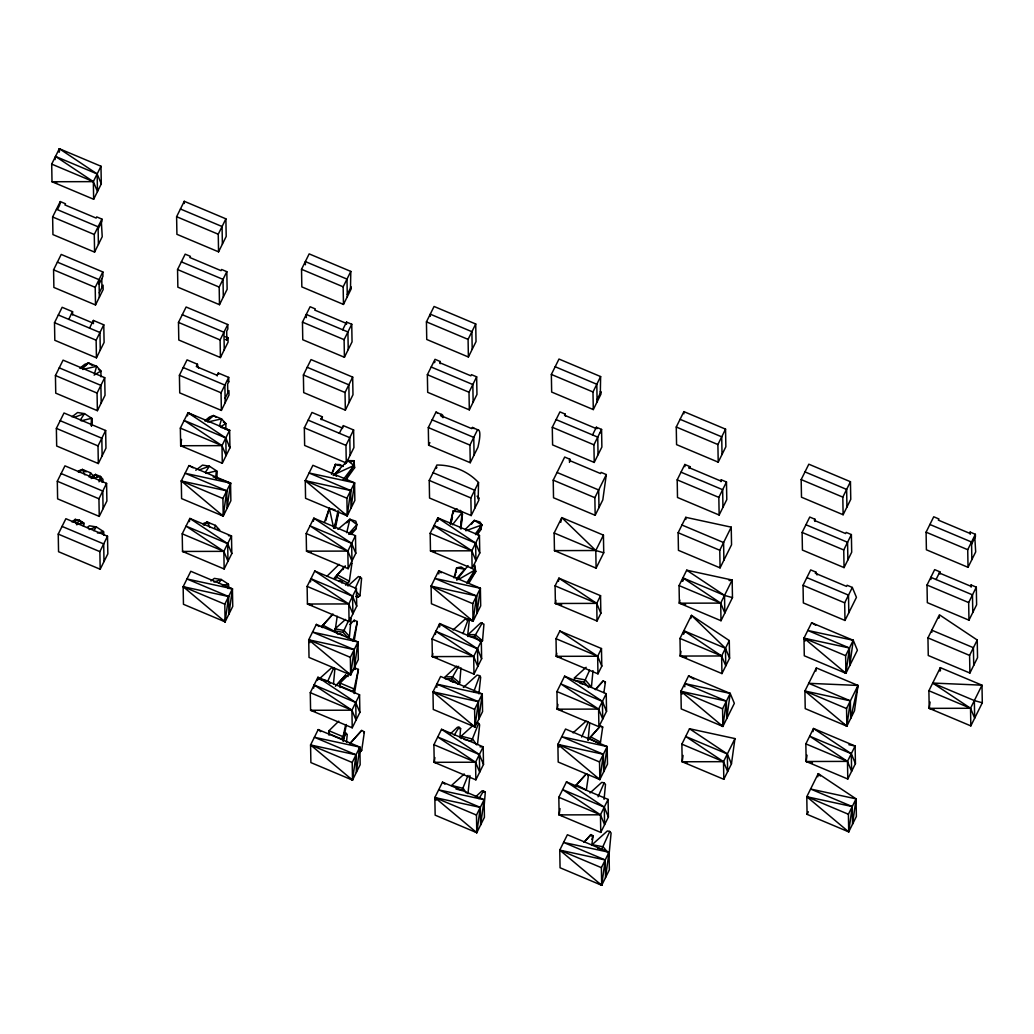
<?xml version="1.0" encoding="UTF-8"?>
<svg xmlns="http://www.w3.org/2000/svg" width="1034" height="1034" viewBox="0 0 1034 1034"><rect width="100%" height="100%" fill="white"/><g stroke="black" fill="none" stroke-linecap="round" stroke-linejoin="round"><path stroke-width="1.5" d="M100.944 376.815L100.944 371.025L96.64 366.294L88.51 362.973L84.698 364.369L79.915 368.207M102.973 482.115L102.973 479.324L100.466 476.506L95.593 474.464L90.914 477.075M225.864 429.394L225.864 423.604L221.547 418.873L213.418 415.552L209.605 416.948L204.835 420.786M337.885 634.139L335.055 630.908L335.055 628.866L345.55 619.405M586.162 667.292L574.452 677.852L574.439 680.282L584.158 682.143L588.656 687.455M91.548 426.215L91.677 418.279L84.491 413.626L77.602 412.514L71.979 416.818M216.455 478.794L216.584 470.858L209.411 466.205L202.509 465.093L195.775 470.263M461.112 738.612L461.177 736.143L472.641 725.765M91.819 424.896L91.677 418.279L81.066 420.812M216.739 477.475L216.584 470.858L205.986 473.391M83.431 526.073L83.638 522.971L79.372 520.167L75.185 519.443L71.966 521.912M91.16 425.607L91.677 418.279M103.297 534.5L103.503 531.566L96.317 526.913L89.428 525.802L87.179 527.521M216.067 478.199L216.584 470.858M228.1 588.54L228.411 584.145L221.237 579.492L214.335 578.381L210.962 580.966M456.757 666.09L445.215 676.843L445.227 678.756L451.625 678.743L458.127 684.185L459.703 682.944L460.97 667.861M459.846 737.63L460.608 728.582L459.006 727.238L457.429 727.238L450.501 733.701M469.656 636.582L474.464 636.569L480.952 642.011L482.529 640.77L483.938 624.174L480.745 622.83L468.053 634.669L468.066 636.582M483.912 808.704L485.308 792.122L482.128 790.777L475.201 797.227M333.504 683.745L334.835 669.386L333.659 668.054L331.668 667.706L318.847 679.273M335.055 630.908L343.107 632.33L347.825 637.719L349.427 636.53L351.043 618.991L349.88 617.66M346.506 742.296L347.243 734.321L344.089 732.641M355.696 596.463L358.384 596.941L359.974 595.752L361.603 578.2L358.436 576.52L347.941 585.981M592.999 670.652L591.435 687.093L585.373 679.945L574.452 677.852M588.126 739.737L589.69 723.283M604.076 799.36L605.497 784.418L604.166 782.841L601.762 782.376L590.052 792.936M460.957 529.137L462.431 514.157L460.324 510.331M460.453 528.284L462.12 512.463L453.163 511.08L450.152 523.488M467.627 635.845L469.268 620.736L468.273 619.237L465.714 618.565L453.086 629.977M467.963 793.711L469.927 775.565M478.884 693.827L480.681 677.205L479.686 675.706L477.126 675.034L463.361 687.494M477.514 744.467L479.647 724.821L478.639 723.322L476.079 722.65M456.136 572.435L456.653 567.834L461.164 566.955L464.693 569.217L456.472 578.82M460.531 528.309L462.431 514.157M55.086 159.585L55.526 156.418L97.157 173.945L101.293 183.871L93.655 199.265L52.01 181.738L51.7 164.109L59.339 148.715L100.983 166.241L101.293 183.871M58.899 151.882L59.339 148.715L97.157 173.945L97.467 191.561L93.331 181.635L55.526 156.418M183.793 446.417L180.666 445.732L180.343 428.115L187.994 412.721L229.626 430.247L229.936 447.864L222.297 463.258L180.666 445.732L181.532 439.411M187.555 415.888L187.994 412.721L194.961 416.443M189.416 521.601L189.855 518.435L231.5 535.961L231.81 553.578L224.158 568.971L182.527 551.445L182.217 533.828L189.855 518.435L227.674 543.651L231.81 553.578M213.159 476.868L230.556 483.111L227.053 508.418L226.743 490.801L185.099 473.275L230.556 483.111L230.866 500.727L223.228 516.121L181.596 498.595L181.286 480.978L188.925 465.571L230.556 483.111L222.917 498.504L223.228 516.121L220.617 514.376M313.392 521.317L313.832 518.163L355.476 535.69L355.786 553.306L348.148 568.7L306.503 551.174L306.193 533.557L313.832 518.163L351.65 543.38L355.786 553.306M310.51 581.871L310.95 578.717L352.581 596.243L356.717 606.157L349.078 621.55L307.434 604.024L307.124 586.407L314.775 571.014L356.407 588.54L356.717 606.157M313.664 688.127L314.103 684.96L355.735 702.487L359.871 712.413L352.232 727.807L310.588 710.28L310.278 692.664L317.929 677.27L359.561 694.796L359.871 712.413M317.49 680.437L317.929 677.27L355.735 702.487L356.058 720.103L351.922 710.19L314.103 684.96M354.546 482.826L351.03 508.146L350.72 490.53L309.076 473.003L354.546 482.826L354.856 500.443L347.204 515.837L305.573 498.31L305.263 480.694L312.901 465.3L354.546 482.826L346.894 498.22L347.204 515.837L343.301 513.239M357.984 641.933L354.481 667.253L354.171 649.636L312.526 632.11L357.984 641.933L358.307 659.563L350.655 674.956L309.024 657.43L308.714 639.8L316.352 624.407L357.984 641.933L350.345 657.34L350.655 674.956L346.752 672.346M359.845 747.104L356.342 772.424L356.032 754.807L314.388 737.281L359.845 747.104L360.155 764.721L352.516 780.114L310.885 762.588L310.575 744.971L318.213 729.577L359.845 747.104L352.206 762.497L352.516 780.114L349.906 778.382M433.556 528.749L433.996 525.582L475.627 543.108L479.763 553.022L472.124 568.429L430.48 550.889L430.17 533.273L437.809 517.879L479.453 535.405L479.763 553.022M437.382 521.046L437.809 517.879L475.627 543.108L475.937 560.725L471.814 550.799L433.996 525.582M437.059 657.624L432.354 656.603L432.044 638.986L439.683 623.592L481.314 641.119L481.637 658.736L473.986 674.129L432.354 656.603L432.794 653.436M435.417 634.449L435.857 631.296L477.501 648.822L481.637 658.736M439.243 626.759L439.683 623.592L477.501 648.822L477.811 666.439L473.675 656.512L435.857 631.296M437.356 763.002L434.215 762.316L433.905 744.7L441.544 729.306L483.188 746.832L483.498 764.449L475.86 779.843L434.215 762.316L434.875 757.573M480.383 588.268L476.881 613.576L476.571 595.959L434.926 578.433L480.383 588.268L480.694 605.885L473.055 621.279L431.424 603.753L431.1 586.136L438.752 570.742L480.383 588.268L472.745 603.662L473.055 621.279L469.139 618.668M436.8 684.146L482.258 693.982L482.568 711.599L474.929 726.992L433.285 709.466L432.975 691.849L440.613 676.456L482.258 693.982L478.742 719.289L478.432 701.672L436.8 684.146L436.852 687.351M484.119 799.683L480.616 825.003L480.306 807.386L438.662 789.86L484.119 799.683L484.429 817.299L476.79 832.706L435.159 815.167L434.836 797.55L442.487 782.156L484.119 799.683L476.48 815.076L476.79 832.706L474.179 830.961M569.45 462.405L569.889 459.251L564.68 457.054L553.216 480.151L553.526 497.768L595.17 515.294L602.809 499.9L606.312 474.58L601.116 472.396L600.534 473.546L569.307 460.401L569.889 459.251M561.669 604.825L555.4 603.481L555.09 585.851L558.903 578.161L600.547 595.687L600.857 613.304L597.032 621.007L555.4 603.481L555.84 600.315M558.463 581.328L558.903 578.161L596.721 603.378L600.857 613.304M561.035 657.353L556.331 656.332L556.021 638.715L559.846 631.011L601.478 648.538L601.788 666.154L597.962 673.858L556.331 656.332L556.77 653.165M561.966 710.203L557.261 709.182L556.951 691.565L564.59 676.171L606.234 693.698L606.544 711.314L598.906 726.708L557.261 709.182L557.921 704.438M562.263 815.58L559.135 814.895L558.825 797.279L566.464 781.885L608.095 799.411L608.406 817.028L600.767 832.422L559.135 814.895L560.014 808.575M607.165 746.561L603.662 771.868L603.339 754.251L561.708 736.725L607.165 746.561L607.475 764.178L599.836 779.571L558.192 762.045L557.882 744.428L565.533 729.035L607.165 746.561L599.526 761.955L599.836 779.571L595.92 776.961M609.039 852.262L605.523 877.582L605.213 859.965L563.582 842.439L609.039 852.262L609.349 869.891L601.698 885.285L560.066 867.759L559.756 850.129L567.395 834.735L609.039 852.262L601.387 867.668L601.698 885.285L599.1 883.54M685.645 604.554L679.377 603.197L679.067 585.58L686.705 570.186L732.162 580.022L732.473 597.639L721.008 620.723L679.377 603.197L679.816 600.03M682.44 581.043L682.879 577.89L724.524 595.416L732.473 597.639M686.576 657.417L680.307 656.06L679.997 638.443L691.462 615.346L729.28 640.576L729.59 658.193L721.952 673.586L680.307 656.06L680.967 651.304M683.384 633.907L683.823 630.74L725.454 648.266L729.59 658.193M686.873 762.782L682.181 761.761L681.871 744.144L689.51 728.75L734.967 738.586L731.452 763.893L723.813 779.3L682.181 761.761L683.06 755.44M684.754 683.59L730.211 693.426L734.347 703.353L722.882 726.437L681.238 708.91L680.928 691.294L688.579 675.9L730.211 693.426L726.695 718.746L726.385 701.117L684.754 683.59L684.805 686.796M815.929 671.092L816.369 667.925L858.013 685.452L854.498 710.772L846.859 726.165L805.227 708.639L804.904 691.022L816.369 667.925M812.427 762.846L806.158 761.489L805.848 743.873L813.487 728.479L855.118 746.005L855.428 763.622L847.79 779.016L806.158 761.489L807.037 755.169M813.047 731.645L813.487 728.479L851.305 753.708L855.428 763.622M817.804 776.805L818.243 773.639L856.062 798.855L856.372 816.485L848.72 831.879L807.089 814.353L806.779 796.723L818.243 773.639L820.363 776.017M853.257 640.292L849.741 665.612L849.431 647.995L807.8 630.469L853.257 640.292L857.393 650.218L845.928 673.302L804.284 655.776L803.974 638.159L811.612 622.765L853.257 640.292L845.618 655.685L845.928 673.302L843.317 671.57M848.72 831.879L852.236 806.559L810.604 789.032L856.062 798.855L852.546 824.176L852.236 806.559L806.779 796.723L848.72 831.879L848.41 814.262L856.062 798.855M933.909 709.376L929.204 708.355L928.894 690.738L940.345 667.654L981.99 685.18L982.3 702.797L970.836 725.894L929.204 708.355L930.083 702.034M337.213 616.264L334.99 631.58L322.905 625.143L321.328 627.005M349.634 743.795L361.719 730.443L364.382 731.865L361.719 750.245L359.367 753.049M576.054 786.835L576.429 784.806L586.343 773.846L588.527 775.009L586.343 790.092L576.429 784.806L574.71 786.848M603.882 692.612L605.407 682.052L603.223 680.889L595.287 689.652M600.508 725.868L588.01 739.879L600.508 725.868L602.693 727.031L600.508 742.102L598.789 744.144M591.81 844.804L593.115 835.756L590.931 834.593L583.99 842.258M334.861 467.097L335.313 464.434L339.85 464.563L343.236 466.412L335.313 464.434L331.5 474.335M354.21 641.028L357.312 621.537L354.21 620.232L349.854 624.497M343.443 741.145L346.312 724.498M354.507 693.439L358.397 669.425L355.295 668.106L340.031 683.047L339.734 685.878L352.297 691.164L354.145 688.98L358.397 669.425M322.44 627.625L322.905 625.143L332.974 614.015M334.938 579.467L336.8 577.243L337.265 574.749L345.33 565.856M450.514 524.432L453.163 511.08L457.196 508.909M335.417 528.115L338.687 511.74L334.396 528.115M334.318 528.141L338.053 510.589M343.068 569.553L343.727 566.542M353.059 641.106L357.312 621.537M345.692 724.653L343.068 736.686L343.159 741.171M351.172 534.513L355.967 528.801L356.898 524.626L355.812 521.175L349.906 519.301L337.885 529.318M560.751 522.325L561.798 517.607L603.429 535.134L603.74 552.751L596.101 568.144L554.457 550.618L554.146 533.001L561.798 517.607L595.791 550.527L603.74 552.751M690.764 618.487L691.462 615.346L725.454 648.266L725.765 665.883L721.629 655.97L683.823 630.74L683.875 633.945M858.013 685.452L850.685 718.462L850.375 700.845L808.73 683.319L858.013 685.452L846.549 708.549L846.859 726.165L844.248 724.42M939.648 670.795L940.345 667.654L940.41 670.859M451.095 523.049L452.453 517.181M346.7 532.691L349.906 519.301L356.898 524.626L348.704 533.738M465.171 529.511L474.309 520.373L479.983 522.028L481.883 524.949L480.771 529.628L477.294 534.733M591.849 839.337L593.115 835.756M453.926 577.877L456.653 567.834L464.693 569.217M99.005 481.818L100.466 476.506L92.789 478.238M325.826 520.529L329.329 508.314L335.145 509.827M94.521 373.636L96.64 366.294L82.746 369.461M89.247 477.204L90.514 472.809L82.397 469.475L78.571 470.871M219.441 426.215L221.547 418.873L207.653 422.04M214.581 528.322L215.434 525.388L207.304 522.054L203.491 523.45M332.948 471.931L335.313 464.434M454.727 576.636L455.671 573.831M324.327 522.441L329.329 508.314L333.672 528.09M462.961 633.635L468.273 619.237M473.843 691.552L479.686 675.706M478.639 723.322L471.465 741.3L464.059 739.375M468.04 775.435L461.914 790.545L455.994 789.007M451.625 678.743L458.708 666.323M474.464 636.569L482.335 622.83M589.651 670.174L584.158 682.143M581.651 737.061L588.346 721.719L585.942 721.254L573.069 732.86M598.066 796.787L604.166 782.841M609.763 831.426L611.094 833.003L609.116 853.929L603.055 846.768L592.133 844.688L607.359 830.961L609.763 831.426L601.84 848.979L597.665 848.177M355.295 588.268L360.427 576.869M348.6 620.503L343.107 632.33M330.014 683.306L327.894 680.876L333.659 668.054M342.874 740.111L346.08 732.99M101.384 222.465L102.224 236.721L94.585 252.115L52.941 234.589L52.631 216.972L60.269 201.578L65.478 203.763L64.909 204.926L96.136 218.071L96.705 216.907L101.914 219.105L101.952 221.302L98.127 229.005M57.762 208.907L59.739 204.926M100.983 166.241L93.331 181.635L93.655 199.265M99.264 292.868L103.077 285.177L103.154 289.572L95.516 304.965L53.884 287.439L53.574 269.822L61.213 254.429L102.844 271.955L102.922 276.362L99.109 284.066M94.585 252.115L94.275 234.498L101.914 219.105M89.544 328.127L93.37 320.437L103.775 324.818L104.098 342.435L96.446 357.829L54.815 340.302L54.505 322.686L62.143 307.292L72.548 311.673L72.613 314.866M68.735 319.364L72.548 311.673M95.516 304.965L95.206 287.349L102.844 271.955M55.435 375.536L63.074 360.142L104.718 377.668L105.029 395.285L97.39 410.679L55.746 393.153L55.435 375.536L97.067 393.062L97.39 410.679M96.446 357.829L96.136 340.212L103.775 324.818M56.366 428.386L64.018 412.993L105.649 430.519L105.959 448.149L98.32 463.542L56.676 446.016L56.366 428.386L98.01 445.912L98.32 463.542M176.607 216.701L184.259 201.294L225.89 218.833L226.2 236.45L218.562 251.844L176.917 234.317L176.607 216.701L218.252 234.227L218.562 251.844M97.067 393.062L104.718 377.668M57.309 481.249L64.948 465.856L106.58 483.382L106.89 500.999L99.251 516.393L57.62 498.866L57.309 481.249L98.941 498.776L99.251 516.393M177.551 269.551L185.189 254.157L190.398 256.342L189.817 257.505L221.043 270.649L221.625 269.486L226.821 271.683L227.131 289.3L219.492 304.694L177.861 287.168L177.551 269.551L219.182 287.077L219.492 304.694M98.01 445.912L105.649 430.519M58.24 534.1L65.879 518.706L107.51 536.232L107.833 553.849L100.182 569.243L58.55 551.717L58.24 534.1L99.871 551.626L100.182 569.243M218.252 234.227L225.89 218.833M225.296 336.774A11.452 3.968 26.4 0 1 227.997 337.756L228.075 342.151L220.423 357.544L178.792 340.018L178.481 322.401L186.12 307.008L227.764 324.534L227.842 328.941L226.692 331.255L226.847 340.057A11.452 3.968 26.4 0 0 225.49 339.527M98.941 498.776L106.58 483.382M219.182 287.077L226.821 271.683M225.102 398.31L228.928 390.606L229.005 395.014L221.366 410.408L179.722 392.881L179.412 375.264L187.051 359.871L197.468 364.252A34.355 11.917 26.4 0 0 198.593 368.117M99.871 551.626L107.51 536.232M197.468 364.252L196.318 366.553L217.14 375.316A11.452 3.968 26.4 0 0 217.23 375.937M220.423 357.544L220.113 339.928L227.764 324.534M226.847 340.057L227.997 337.756M217.14 375.316L218.29 373.016L228.695 377.397L228.773 381.792L227.622 384.105L227.777 392.92M221.366 410.408L221.056 392.791L228.695 377.397M347.256 294.522L351.082 286.819L351.121 289.029L343.469 304.423L301.838 286.896L301.527 269.279L309.166 253.886L350.81 271.412L350.5 287.982M220.811 427.3L229.626 430.247L221.987 445.641L222.297 463.258M342.706 329.768L346.532 322.078L351.741 324.262L352.051 341.879L344.412 357.273L302.768 339.747L302.458 322.13L310.097 306.736L315.305 308.92L314.737 310.084L345.963 323.228M229.496 588.488L232.43 588.811L224.792 604.205L225.102 621.835L183.147 586.679L190.786 571.285L232.43 588.811L232.74 606.428L225.102 621.835L183.457 604.295L183.147 586.679L228.604 596.515L228.915 614.131L232.43 588.811L186.973 578.988L228.604 596.515L225.102 621.835L222.491 620.09M343.469 304.423L343.159 286.806L350.81 271.412M303.389 374.98L311.04 359.586L352.672 377.113L352.982 394.742L345.343 410.136L303.699 392.61L303.389 374.98L345.033 392.506L345.343 410.136M344.412 357.273L344.102 339.656L351.741 324.262M339.372 433.285L343.198 425.594L353.602 429.976L353.912 447.593L346.274 462.986L304.642 445.46L304.332 427.843L311.971 412.45L322.375 416.831L321.225 419.132A11.452 3.968 26.4 0 1 321.147 419.675M345.033 392.506L352.672 377.113M346.274 462.986L345.963 445.37L353.602 429.976M426.435 321.858L434.073 306.465L475.718 323.991L476.028 341.608L468.389 357.001L426.745 339.475L426.435 321.858L468.079 339.385L468.389 357.001M440.213 361.512L439.644 362.663L470.871 375.807L471.439 374.657L476.648 376.841L476.958 394.458L469.32 409.852L427.688 392.325L427.365 374.709L435.017 359.315L440.213 361.512L440.251 363.709M434.474 362.675L435.055 361.512M355.476 535.69L347.838 551.083L348.148 568.7M468.079 339.385L475.718 323.991M441.156 414.363L440.574 415.513L471.801 428.658L472.383 427.507L477.579 429.705A54.582 9.06 -67.2 0 1 477.902 447.321L470.25 462.715L428.619 445.189L428.309 427.572L435.947 412.165L441.156 414.363A54.582 9.06 -67.2 0 1 443.327 417.542M356.407 588.54L348.768 603.934L349.078 621.55M428.619 445.189L429.886 442.617M469.32 409.852L469.009 392.235L476.648 376.841M478.794 497.974L478.832 500.172L471.194 515.565L429.549 498.039L429.239 480.422L436.878 465.029A54.582 50.382 -1 0 1 478.522 482.555L478.212 499.125L478.794 497.974A54.582 50.382 -1 0 0 477.036 496.165M436.348 468.389L436.917 467.226M470.25 462.715L469.94 445.098L477.579 429.705M359.561 694.796L351.922 710.19L352.232 727.807M471.194 515.565L470.871 497.949L478.522 482.555M600.224 391.718A5.726 1.99 26.4 0 1 600.896 391.989L600.935 394.187L593.296 409.58L551.665 392.054L551.355 374.437L558.993 359.044L600.625 376.57L600.327 393.14M479.453 535.405L471.814 550.799L472.124 568.429M592.534 434.926L596.359 427.236L601.568 429.42L601.878 447.037L594.227 462.431L552.595 444.904L552.285 427.288L559.924 411.894L565.133 414.091A40.08 13.907 26.4 0 0 565.482 416.237M565.133 414.091L564.551 415.241L595.791 428.386A5.726 1.99 26.4 0 0 595.83 428.696M593.296 409.58L592.986 391.964L600.625 376.57M597.083 399.68L600.896 391.989M481.314 641.119L473.675 656.512L473.986 674.129M594.227 462.431L593.917 444.814L601.568 429.42M471.013 724.382L474.929 726.992L474.606 709.376L482.258 693.982M595.17 515.294L594.86 497.677L606.312 474.58M603.429 535.134L595.791 550.527L596.101 568.144M676.262 427.016L683.901 411.622L725.545 429.149L725.855 446.766L718.216 462.159L676.572 444.633L676.262 427.016L717.893 444.542L718.216 462.159M600.547 595.687L596.721 603.378L597.032 621.007M689.471 467.82L720.698 480.965L721.267 479.815L726.475 481.999L726.786 499.616L719.147 515.022L677.503 497.483L677.192 479.866L684.844 464.473L690.04 466.67L689.471 467.82A5.726 1.99 26.4 0 1 689.083 468.492M601.478 648.538L597.652 656.241L597.962 673.858M717.893 444.542L725.545 429.149M678.136 532.73L685.775 517.336L731.232 527.159L731.542 544.776L720.078 567.873L678.446 550.346L678.136 532.73L719.767 550.256L720.078 567.873M606.234 693.698L598.596 709.091L598.906 726.708M719.147 515.022L718.837 497.393L726.475 481.999M719.767 550.256L731.232 527.159M608.095 799.411L600.457 814.805L600.767 832.422M801.169 479.595L808.821 464.201L850.452 481.728L850.762 499.344L843.124 514.738L801.492 497.212L801.169 479.595L842.813 497.121L843.124 514.738M729.28 640.576L721.629 655.97L721.952 673.586M814.96 519.249L814.378 520.399L845.605 533.544L846.187 532.394L851.383 534.578L851.693 552.208L844.054 567.601L802.423 550.075L802.113 532.445L809.751 517.052L814.96 519.249L814.999 521.446M720.271 724.705L722.882 726.437L722.572 708.82L730.211 693.426M842.813 497.121L850.452 481.728M815.891 572.099L815.322 573.263L846.549 586.407L847.117 585.244L852.326 587.441L856.449 597.355L844.985 620.452L803.353 602.925L803.043 585.309L810.682 569.915L815.891 572.099L817.067 574.943M734.967 738.586L723.503 761.67L723.813 779.3M844.054 567.601L843.744 549.972L851.383 534.578M844.985 620.452L844.675 602.835L852.326 587.441M974.829 537.667L975.682 551.923L968.031 567.317L926.399 549.791L926.089 532.174L933.728 516.78L938.937 518.978L938.355 520.128L969.595 533.273L970.163 532.122L975.372 534.307L975.411 536.517L971.585 544.207M807.089 814.353L808.368 811.78M939.299 572.978L970.525 586.123L971.094 584.973L976.303 587.17L976.613 604.787L968.974 620.18L927.33 602.654L927.02 585.037L934.658 569.631L939.867 571.828L939.906 574.025M936.041 579.531L939.867 571.828M968.031 567.317L967.721 549.7L975.372 534.307M927.95 637.888L939.415 614.791L977.233 640.02L977.544 657.637L969.905 673.031L928.261 655.504L927.95 637.888L969.595 655.414L969.905 673.031M938.885 618.151L939.454 617.001M968.974 620.18L968.664 602.563L976.303 587.17M969.595 655.414L977.233 640.02M468.841 583.305L475.782 571.505L474.503 564.81L474.735 570.109L475.782 571.505L467.265 582.943M345.446 479.854L353.964 465.494L354.029 460.725L347.67 460.608L334.228 474.541L336.541 476.338M454.275 735.122L459.006 727.238M478.975 798.649L483.705 790.777M466.799 582.918L474.735 570.109L470.728 567.433M77.188 523.579L79.372 520.167M80.381 419.92L84.491 413.626L74.383 417.309M93.848 530.688L96.317 526.913L89.105 529.537M205.288 472.499L209.411 466.205L199.303 469.888M218.769 583.266L221.237 579.492L214.012 582.116M73.427 521.912L75.185 519.443L83.638 522.971L83.702 525.052M345.77 480.086L354.597 467.795L354.029 460.725L351.159 461.81M475.394 533.867L481.883 524.949L474.309 520.373L471.556 524.096M344.955 464.227L347.67 460.608L353.964 465.494L354.597 467.795M343.275 479.543L353.964 465.494L334.228 474.541M452.491 524.768L462.12 512.463M456.795 579.854L468.066 565.637M351.327 563.646L352.012 562.819L349.35 581.198L346.997 584.003M339.087 581.47L339.785 580.643L342.474 582.077L341.776 582.905M345.692 585.192L349.35 581.198L337.265 574.749L334.124 578.497L344.503 566.878M348.148 676.533L345.485 675.124L336.489 685.245M361.719 730.443L349.608 744.053M363.684 732.692L364.382 731.865M603.223 680.889L595.7 689.355M604.838 682.737L605.407 682.052M602.124 727.703L602.693 727.031M586.343 773.846L574.852 786.758M587.958 775.694L588.527 775.009M584.404 841.934L590.931 834.593M346.817 522.803L349.906 519.301M321.832 626.552L332.224 614.933M335.417 686.253L345.485 675.124M456.963 579.867L459.174 577.541M359.922 752.028L361.719 750.245L359.031 748.81M475.679 534.656L480.771 529.628L480.461 526.59M338.777 721.15L328.954 730.754L328.657 733.584L341.22 738.871L343.068 736.686L328.954 730.754L329.045 735.226M327.106 576.093L339.1 564.357M91.25 478.574L95.593 474.464L97.584 476.726M82.242 368.841L88.51 362.973L92.246 365.39M79.256 472.409L82.397 469.475L86.119 471.892M207.162 421.42L213.418 415.552L215.912 417.167M204.176 524.988L207.304 522.054L209.799 523.669M333.207 475.537L339.889 469.449M464.24 773.962L451.625 785.388L463.258 788.412L466.295 792.949M349.078 534.371L355.967 528.801M80.484 368.414L88.51 362.973M78.377 472.202L82.397 469.475L84.878 474.864M205.404 420.993L213.418 415.552M203.297 524.781L207.304 522.054L209.786 527.443M90.953 477.527L95.593 474.464M94.107 375.096L100.944 371.025L98.463 369.409M220.384 426.861L225.864 423.604L223.37 421.988M458.553 579.467L474.735 570.109M465.817 530.752L481.883 524.949M76.464 524.716L83.638 522.971L80.846 522.48M97.442 533.014L103.503 531.566L103.788 535.095M222.349 585.593L228.411 584.145L228.708 587.674M729.048 580.552L732.162 580.022L720.698 603.106L721.008 620.723M180.666 445.732L221.987 445.641L226.123 455.567L225.813 437.951L187.994 412.721M555.4 603.481L596.721 603.378L555.09 585.851M679.377 603.197L720.698 603.106L724.834 613.033L724.524 595.416L686.705 570.186M468.053 634.669L475.239 634.656L482.529 640.77M432.354 656.603L473.675 656.512L432.044 638.986M556.331 656.332L597.652 656.241L601.788 666.154M680.307 656.06L721.629 655.97L679.997 638.443M445.215 676.843L452.401 676.831L459.703 682.944M450.061 680.799L453.28 682.143M557.261 709.182L598.596 709.091L602.719 719.018L602.408 701.401L564.59 676.171M929.204 708.355L970.525 708.264L981.99 685.18L932.707 683.047L970.525 708.264L974.661 718.191L974.351 700.574L932.707 683.047M459.031 728.595L460.608 728.582M480.009 746.832L483.188 746.832L475.55 762.226L475.86 779.843M434.215 762.316L475.55 762.226L479.673 772.152L479.362 754.523L441.544 729.306M682.181 761.761L723.503 761.67L727.639 771.597L727.329 753.98L689.51 728.75M806.158 761.489L847.479 761.399L855.118 746.005L848.875 744.739M483.731 792.122L485.308 792.122M559.135 814.895L600.457 814.805L604.593 824.731L604.283 807.115L566.464 781.885M557.636 550.76L554.457 550.618L595.791 550.527L554.146 533.001M228.398 535.664L231.5 535.961L223.848 551.355L224.158 568.971M227.622 482.71L230.556 483.111M335.055 628.866L344.115 630.469L349.427 636.53M339.85 633.467L343.029 635.16M320.346 679.545L327.894 680.876M440.574 415.513L441.234 415.629A54.582 9.06 -67.2 0 1 441.789 416.017M580.113 683.371L582.53 683.836M56.715 182.747L52.01 181.738L93.331 181.635L51.7 164.109M305.263 480.694L350.72 490.53L347.204 515.837L305.263 480.694L346.894 498.22M181.286 480.978L226.743 490.801L223.228 516.121L181.286 480.978L222.917 498.504M435.185 551.91L430.48 550.889L471.814 550.799L430.17 533.273M311.208 552.182L306.503 551.174L347.838 551.083L351.961 560.997L351.65 543.38L310.019 525.854L347.838 551.083L306.193 533.557M431.1 586.136L476.571 595.959L473.055 621.279L431.1 586.136L472.745 603.662M185.668 552.13L182.527 551.445L223.848 551.355L227.984 561.281L227.674 543.651L186.042 526.125L223.848 551.355L182.217 533.828M804.904 691.022L850.375 700.845L846.859 726.165L804.904 691.022L846.549 708.549M312.139 605.045L307.434 604.024L348.768 603.934L352.904 613.86L352.581 596.243L314.775 571.014M432.975 691.849L478.432 701.672L474.929 726.992L432.975 691.849L474.606 709.376M315.292 711.302L310.588 710.28L351.922 710.19L310.278 692.664M310.575 744.971L356.032 754.807L352.516 780.114L310.575 744.971L352.206 762.497M559.756 850.129L605.213 859.965L601.698 885.285L559.756 850.129L601.387 867.668M225.076 429.149L229.626 430.247M461.177 736.143L472.809 739.168L476.596 744.842M974.351 700.574L982.3 702.797M180.433 208.997L222.064 226.524L222.388 244.14M555.168 366.734L596.812 384.26L597.122 401.877M680.088 419.313L721.719 436.839L722.029 454.469M804.995 471.905L846.639 489.431L846.949 507.048M929.902 524.484L971.546 542.01L971.857 559.627M301.527 269.279L343.159 286.806M551.355 374.437L592.986 391.964M926.089 532.174L967.721 549.7M56.456 209.269L98.088 226.795L98.398 244.412M181.364 261.848L223.008 279.374L223.318 297.004M431.191 367.018L472.835 384.545L473.145 402.161M556.098 419.597L597.742 437.123L598.053 454.74M681.018 472.176L722.65 489.702L722.96 507.319M805.925 524.755L847.57 542.281L847.88 559.898M52.631 216.972L94.275 234.498M302.458 322.13L344.102 339.656M427.365 374.709L469.009 392.235M552.285 427.288L593.917 444.814M677.192 479.866L718.837 497.393M802.113 532.445L843.744 549.972M927.02 585.037L968.664 602.563M57.387 262.132L99.031 279.658L99.342 297.275M182.307 314.711L223.939 332.237L224.249 349.854M307.214 367.29L348.846 384.816L349.156 402.433M432.122 419.869L473.766 437.395L474.076 455.012M557.042 472.448L598.673 489.974L598.983 507.591M681.949 525.026L723.593 542.553L723.903 560.169M806.869 577.605L848.5 595.132L848.811 612.748M53.574 269.822L95.206 287.349M178.481 322.401L220.113 339.928M428.309 427.572L469.94 445.098M553.216 480.151L594.86 497.677M803.043 585.309L844.675 602.835M71.411 313.974L92.22 322.737M321.225 419.132L342.047 427.895M58.318 314.982L99.962 332.509L100.272 350.125M183.238 367.561L224.869 385.087L225.179 402.704M308.145 420.14L349.789 437.666L350.099 455.283M433.065 472.719L474.696 490.245L475.007 507.875M54.505 322.686L96.136 340.212M179.412 375.264L221.056 392.791M304.332 427.843L345.963 445.37M429.239 480.422L470.871 497.949M679.067 585.58L720.698 603.106L682.879 577.89L682.944 581.082M845.618 655.685L803.974 638.159L805.163 641.002M928.894 690.738L970.525 708.264L970.836 725.894M59.261 367.846L100.893 385.372L101.203 402.989M180.343 428.115L221.987 445.641L184.168 420.424L225.813 437.951L229.936 447.864L229.031 445.047M60.192 420.696L101.823 438.222L102.133 455.839M556.021 638.715L597.652 656.241L559.846 631.011M722.572 708.82L680.928 691.294L682.117 694.124M805.848 743.873L847.479 761.399L851.615 771.325L851.305 753.708L809.661 736.182L847.479 761.399L847.79 779.016M61.122 473.546L102.767 491.072L103.077 508.689M307.124 586.407L348.768 603.934L310.95 578.717M556.951 691.565L598.596 709.091L560.777 683.875L602.408 701.401L606.544 711.314M681.871 744.144L723.503 761.67L685.684 736.454L727.329 753.98L731.452 763.893M806.779 796.723L848.41 814.262M62.053 526.409L103.697 543.936L104.007 561.552M183.147 586.679L224.792 604.205M599.526 761.955L557.882 744.428L559.071 747.259M350.345 657.34L308.714 639.8L309.89 642.644M433.905 744.7L475.55 762.226L437.731 736.996L479.362 754.523L483.498 764.449M558.825 797.279L600.457 814.805L562.638 789.588L604.283 807.115L608.406 817.028M476.48 815.076L434.836 797.55L436.025 800.394M188.925 465.571L193.164 467.807M336.8 577.243L347.566 582.982M590.362 835.265L592.547 836.428M811.612 622.765L815.658 625.195M688.579 675.9L693.956 679.131M217.256 528.503L219.738 530.106L215.434 525.388M441.221 572.81L438.752 570.742L438.804 573.948M316.352 624.407L318.821 626.475M442.487 782.156L444.956 784.224M318.213 729.577L320.682 731.645M90.514 472.809L93.758 476.351M355.722 590.905L359.974 595.752M356.484 594.783L358.384 596.941M465.714 618.565L466.709 620.064M100.466 476.506L101.901 482.103M75.185 519.443L76.141 523.398M453.163 511.08L453.474 512.774M972.787 612.477L972.477 594.86L930.846 577.334L930.884 579.531M973.731 665.34L973.408 647.711L931.776 630.184L931.815 632.394M970.163 532.122L970.202 534.319M971.094 584.973L971.133 587.17M683.901 411.622L683.939 413.82M684.844 464.473L684.883 466.683M685.775 517.336L685.813 519.533M472.202 349.298L471.892 331.681L430.26 314.155L430.299 316.365M437.809 517.879L437.873 521.084M439.683 623.592L439.734 626.798M355.295 668.106L355.308 669.425M354.21 620.232L354.235 621.55M347.295 296.719L346.985 279.102L305.34 261.576L305.405 264.782M348.225 349.582L347.915 331.966L306.284 314.439L306.335 317.632M354.223 693.465L354.145 688.98L340.031 683.047L340.108 687.52M346.532 322.078L346.571 324.275M184.259 201.294L184.298 203.504M101.784 278.676L101.939 287.478M93.37 320.437L93.422 323.629M59.339 148.715L59.403 151.92M60.269 201.578L60.321 203.776M721.267 479.815A40.08 13.907 26.4 0 1 720.995 481.689M690.04 466.67A5.726 1.99 26.4 0 1 688.993 467.549M601.025 432.781A5.726 1.99 26.4 0 1 600.353 432.471M597.07 428.632A5.726 1.99 26.4 0 1 596.359 427.236M228.773 381.792A11.452 3.968 26.4 0 1 227.415 381.184M218.652 374.295A11.452 3.968 26.4 0 1 218.277 373.016M342.965 427.21A34.355 11.917 26.4 0 1 342.189 428.567M322.375 416.831A11.452 3.968 26.4 0 1 321.018 418.447M472.383 427.507A54.582 9.06 -67.2 0 1 474.024 428.645M435.947 412.165A54.582 9.06 -67.2 0 1 437.589 413.303M442.229 416.65A54.582 9.06 -67.2 0 1 442.539 417.555M354.171 649.636L350.655 674.956L308.714 639.8L354.171 649.636M480.306 807.386L476.79 832.706L434.836 797.55L480.306 807.386M603.339 754.251L599.836 779.571L557.882 744.428L603.339 754.251M726.385 701.117L722.882 726.437L680.928 691.294L726.385 701.117M849.431 647.995L845.928 673.302L803.974 638.159L849.431 647.995M590.595 736.815L590.207 738.845L599.035 743.549L600.508 742.102L590.595 736.815"/></g></svg>
